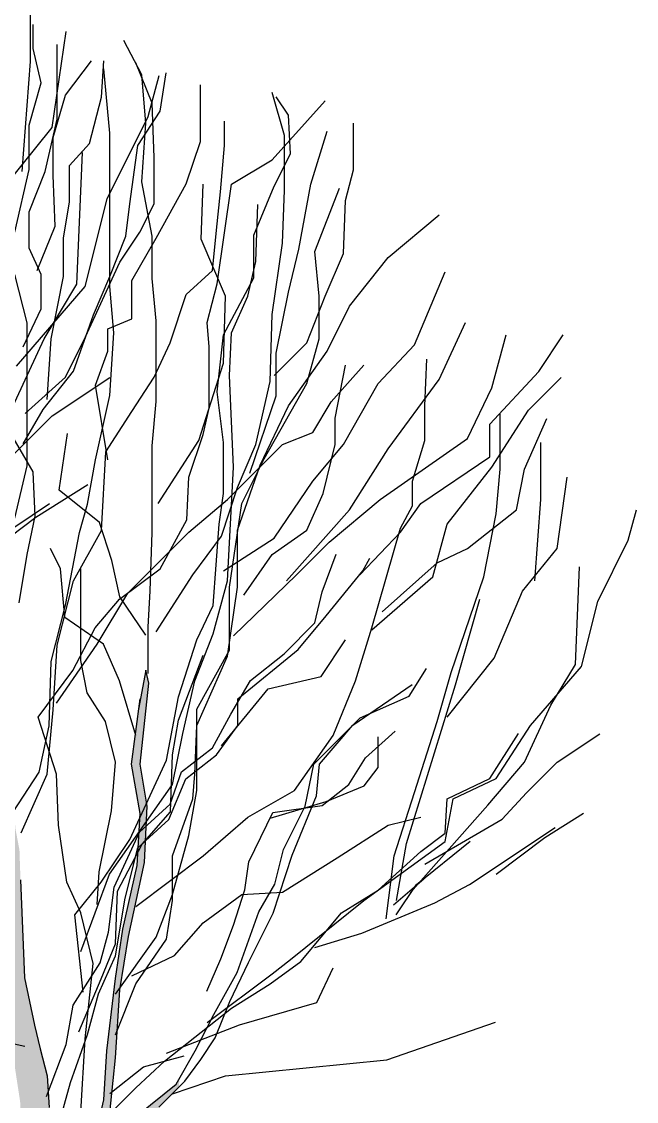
# Model space of a CAD drawing. Header units: metres. Extents: x -6 to 116, y 234 to 267.
# Drawn here: x 112.66 to 116.36, y 243.76 to 250.26 of the extents above; entities that cross this region are included whole.
import ezdxf

# ---------------------------------------------------------------- set-up
doc = ezdxf.new("R2010")
doc.units = ezdxf.units.M
doc.header["$LTSCALE"] = 0.01
doc.layers.add('A_Baum', color=250, linetype='Continuous')
doc.layers.add('A_Schraff_gelände', color=251, linetype='Continuous')

# ---------------------------------------------------------------- blocks, each defined once
blk = doc.blocks.new('baum1')
at = {"layer": 'A_Baum', "linetype": 'Continuous'}
for p, q in [((142.1374, 249.413), (142.1374, 249.7557)), ((142.2354, 249.1193), (142.2966, 249.5476)), ((142.1007, 248.9235), (142.1374, 249.413)), ((142.6641, 249.1682), (142.713, 249.3518)), ((142.4803, 248.8011), (142.6641, 249.1682)), ((142.0272, 248.8623), (142.2354, 249.1193)), ((142.3456, 248.4205), (142.3701, 249.0079)), ((142.3824, 248.4094), (142.4803, 248.8011)), ((142.0762, 248.0545), (142.3824, 248.4094)), ((142.1986, 248.1757), (142.3456, 248.4205)), ((142.0394, 247.833), (142.1986, 248.1757)), ((142.2354, 247.833), (142.4926, 248.0043)), ((142.0517, 247.6494), (142.2354, 247.833)), ((142.1619, 247.3801), (142.3946, 247.527)), ((141.7087, 247.0986), (142.2231, 247.4413)), ((141.868, 247.1598), (142.1619, 247.3801))]:
    blk.add_line(p, q, dxfattribs=at)
blk = doc.blocks.new('baum2')
at = {"layer": 'A_Baum', "linetype": 'Continuous'}
for points in [[(125.7883, 244.2042), (125.7704, 244.4847), (125.7346, 244.9862), (125.7107, 245.3265), (125.7226, 245.5772), (125.7107, 246.0046), (125.6987, 246.1657), (125.6987, 246.4941), (125.6868, 246.6851), (125.645, 246.8463), (125.6091, 246.9896), (125.5494, 247.2731), (125.5255, 247.8641), (125.5195, 248.0432), (125.4956, 248.1685), (125.4777, 248.3715), (125.4717, 248.7297), (125.412, 248.7834), (125.412, 249.0401), (125.4179, 249.2371), (125.3435, 249.0383), (125.3522, 248.855), (125.3702, 248.6819), (125.3761, 248.4073), (125.4288, 248.101), (125.4288, 247.7981), (125.4478, 247.6089), (125.4478, 247.4575), (125.4478, 247.2493), (125.4857, 246.9843), (125.4857, 246.7761), (125.5235, 246.5301), (125.5425, 246.1515), (125.5235, 245.7351), (125.4857, 245.0916), (125.4478, 244.5239), (125.4478, 244.1643), (125.4667, 243.71), (125.4478, 242.6123), (125.412, 242.4814), (125.8242, 242.4814), (125.8361, 242.559), (125.8003, 242.7799), (125.7943, 243.3112)], [(125.9754, 245.7557), (125.9754, 246.0169), (126.0625, 246.2084), (126.3587, 246.4958), (126.4789, 246.6158), (126.4828, 246.6696), (126.4633, 246.6351), (126.2367, 246.4522), (126.049, 246.3328), (126.0973, 246.7918), (126.1235, 247.201), (126.1758, 247.5231), (126.2716, 247.9671), (126.289, 248.3067), (126.2455, 248.5592), (126.2977, 249.0467), (126.2803, 249.1251), (126.2388, 248.9012), (126.1932, 248.5592), (126.2455, 248.2632), (126.228, 247.9497), (126.1409, 247.5666), (126.0973, 247.2706), (126.0451, 246.8353), (126.0276, 246.5393), (125.9754, 246.3216), (125.8621, 246.0343), (125.8621, 245.7818), (125.7407, 245.6038), (125.7221, 245.5942), (125.7226, 245.5772), (125.7107, 245.3265), (125.7313, 245.0327)]]:
    blk.add_hatch(color=253, dxfattribs=at).paths.add_polyline_path(points)
at = {"layer": 'A_Baum', "color": 253, "linetype": 'Continuous'}
for p, q in [((125.6017, 252.8626), (125.6017, 253.0081)), ((126.2569, 252.705), (126.1477, 252.9111)), ((125.6502, 252.6565), (125.6017, 252.8626)), ((125.7473, 252.4383), (125.7473, 252.8869)), ((125.7958, 252.5837), (125.9536, 252.7899)), ((126.0142, 252.5716), (126.0264, 252.7899)), ((126.3175, 252.5352), (126.2205, 252.7777)), ((126.0628, 252.3534), (126.0264, 252.7414)), ((126.3661, 252.4868), (126.4025, 252.7171)), ((125.5774, 252.4019), (125.6502, 252.6565)), ((126.2811, 252.414), (126.2569, 252.705)), ((126.6087, 252.3049), (126.6087, 252.6444)), ((125.723, 252.3291), (125.7958, 252.5837)), ((127.1145, 252.3411), (127.041, 252.5981)), ((125.9414, 252.2928), (126.0142, 252.5716)), ((126.3297, 252.2079), (126.3175, 252.5352)), ((127.041, 252.1942), (127.3594, 252.5491)), ((127.139, 252.4634), (127.0655, 252.5736)), ((126.2326, 252.2806), (126.3661, 252.4868)), ((127.1512, 252.2309), (127.139, 252.4634)), ((125.5774, 252.1352), (125.5774, 252.4019)), ((125.6745, 252.123), (125.7473, 252.4383)), ((126.2569, 252.0624), (126.2811, 252.414)), ((126.7543, 252.2806), (126.7543, 252.4261)), ((127.5309, 252.133), (127.5309, 252.4145)), ((125.723, 252.0988), (125.723, 252.3291)), ((126.0628, 252.0745), (126.0628, 252.3534)), ((127.1145, 252.0106), (127.1145, 252.3411)), ((127.2737, 252.0473), (127.3717, 252.3655)), ((125.8201, 252.1594), (125.9414, 252.2928)), ((126.1841, 251.929), (126.2326, 252.2806)), ((126.5238, 252.0503), (126.6087, 252.3049)), ((126.7301, 252.0018), (126.7543, 252.2806)), ((126.3297, 251.929), (126.3297, 252.2079)), ((126.796, 252.0473), (127.041, 252.1942)), ((127.0532, 252.0351), (127.1512, 252.2309)), ((125.4925, 251.7593), (125.5774, 252.1352)), ((125.5774, 251.8805), (125.6745, 252.123)), ((125.8201, 251.9412), (125.8201, 252.1594)), ((127.4819, 251.9494), (127.5309, 252.133)), ((125.7352, 251.7957), (125.723, 252.0988)), ((126.0628, 251.7351), (126.0628, 252.0745)), ((126.3175, 251.7351), (126.2569, 252.0624)), ((126.3418, 251.7229), (126.5238, 252.0503)), ((126.6123, 251.7169), (126.6246, 252.0473)), ((126.7058, 251.7714), (126.7301, 252.0018)), ((126.7103, 251.4476), (126.796, 252.0473)), ((126.9308, 251.7413), (127.0532, 252.0351)), ((127.1022, 251.6924), (127.1145, 252.0106)), ((127.2002, 251.6557), (127.2737, 252.0473)), ((127.2982, 251.6434), (127.4452, 252.0228)), ((125.7837, 251.7229), (125.8201, 251.9412)), ((126.1598, 251.7351), (126.1841, 251.929)), ((126.2447, 251.7593), (126.3297, 251.929)), ((127.4697, 251.6312), (127.4819, 251.9494)), ((125.5774, 251.6623), (125.5774, 251.8805)), ((126.943, 251.5822), (126.9553, 251.9249)), ((127.7391, 251.6067), (128.0453, 251.8637)), ((125.626, 251.5289), (125.7352, 251.7957)), ((126.0628, 251.432), (126.0628, 251.7351)), ((126.0628, 251.4926), (126.1598, 251.7351)), ((126.1234, 251.5774), (126.2447, 251.7593)), ((126.3175, 251.4804), (126.3175, 251.7351)), ((126.6815, 251.5289), (126.7058, 251.7714)), ((126.9308, 251.4843), (126.9308, 251.7413)), ((125.7837, 251.4926), (125.7837, 251.7229)), ((126.1962, 251.4683), (126.3418, 251.7229)), ((126.7593, 251.3742), (126.6123, 251.7169)), ((127.041, 251.264), (127.1022, 251.6924)), ((125.6502, 251.5047), (125.5774, 251.6623)), ((127.139, 251.3987), (127.2002, 251.6557)), ((127.3227, 251.3742), (127.2982, 251.6434)), ((127.3594, 251.3742), (127.4697, 251.6312)), ((127.5064, 251.313), (127.7391, 251.6067)), ((125.9172, 251.1288), (126.1234, 251.5774)), ((126.894, 251.3742), (126.943, 251.5822)), ((125.5653, 251.2137), (125.4925, 251.5047)), ((125.6502, 251.2986), (125.6502, 251.5047)), ((125.7109, 251.1167), (125.7837, 251.4926)), ((125.9657, 251.2622), (126.0628, 251.4926)), ((126.3418, 251.2258), (126.3175, 251.4804)), ((126.5238, 251.3835), (126.6815, 251.5289)), ((126.747, 251.1416), (126.9308, 251.4843)), ((127.8983, 251.0804), (128.082, 251.521)), ((126.087, 251.1531), (126.0628, 251.432)), ((126.1962, 251.238), (126.1962, 251.4683)), ((126.6491, 251.2151), (126.7103, 251.4476)), ((126.4267, 251.0925), (126.5238, 251.3835)), ((126.747, 250.9703), (126.7593, 251.3742)), ((126.796, 251.1539), (126.894, 251.3742)), ((127.0655, 251.0315), (127.139, 251.3987)), ((127.2492, 251.0927), (127.3594, 251.3742)), ((127.3227, 251.1172), (127.3227, 251.3742)), ((125.541, 251.0682), (125.6502, 251.2986)), ((127.3717, 251.0437), (127.5064, 251.313)), ((125.5653, 250.8864), (125.5653, 251.2137)), ((125.8444, 250.9227), (125.9657, 251.2622)), ((126.0506, 251.1773), (126.1962, 251.238)), ((126.3418, 251.0076), (126.3418, 251.2258)), ((126.6613, 251.0682), (126.6491, 251.2151)), ((127.0287, 250.8601), (127.041, 251.264)), ((128.0453, 250.8724), (128.2045, 251.2151)), ((126.0506, 251.044), (126.0506, 251.1773)), ((126.0628, 250.7772), (126.087, 251.1531)), ((126.7838, 250.8969), (126.796, 251.1539)), ((125.6866, 250.753), (125.7109, 251.1167)), ((125.7958, 250.8864), (125.9172, 251.1288)), ((126.3297, 250.8864), (126.4267, 251.0925)), ((126.7103, 250.7989), (126.747, 251.1416)), ((127.0532, 250.8969), (127.2492, 251.0927)), ((127.2492, 250.8479), (127.3227, 251.1172)), ((128.3637, 250.8234), (128.4495, 251.1416)), ((128.6454, 250.9213), (128.7924, 251.1416)), ((125.9778, 250.8379), (126.0506, 251.044)), ((126.6613, 250.701), (126.6613, 251.0682)), ((127.0655, 250.7745), (127.0655, 251.0315)), ((127.139, 250.7133), (127.3717, 251.0437)), ((127.6779, 250.8479), (127.8983, 251.0804)), ((126.3418, 250.7409), (126.3418, 251.0076)), ((126.6001, 250.5052), (126.747, 250.9703)), ((127.3962, 250.7377), (127.5921, 250.958)), ((127.4207, 250.6398), (127.4819, 250.958)), ((127.9596, 250.7133), (127.9718, 250.9948)), ((125.6624, 250.6924), (125.8444, 250.9227)), ((126.8083, 250.3461), (126.7838, 250.8969)), ((128.3515, 250.6031), (128.6454, 250.9213)), ((125.5532, 250.6681), (125.7958, 250.8864)), ((125.5653, 250.6075), (125.5653, 250.8864)), ((126.0506, 250.3893), (125.9778, 250.8379)), ((126.1962, 250.6803), (126.3297, 250.8864)), ((126.943, 250.4807), (127.0287, 250.8601)), ((126.992, 250.3951), (127.2492, 250.8479)), ((127.4697, 250.4807), (127.6779, 250.8479)), ((127.7391, 250.4563), (128.0453, 250.8724)), ((128.2168, 250.5174), (128.3637, 250.8234)), ((128.5842, 250.6888), (128.7802, 250.8846)), ((125.9778, 250.3893), (126.0628, 250.7772)), ((126.747, 250.493), (126.7103, 250.7989)), ((126.9063, 250.3094), (127.0655, 250.7745)), ((126.3175, 250.4741), (126.3418, 250.7409)), ((126.6246, 250.5419), (126.6613, 250.701)), ((126.9675, 250.3583), (127.139, 250.7133)), ((127.2859, 250.5542), (127.3962, 250.7377)), ((127.9596, 250.5052), (127.9596, 250.7133)), ((125.541, 250.4863), (125.6624, 250.6924)), ((126.0385, 250.4378), (126.1962, 250.6803)), ((127.4207, 250.4807), (127.4207, 250.6398)), ((128.3637, 250.3461), (128.5842, 250.6888)), ((128.4127, 250.3339), (128.4127, 250.6643)), ((128.5597, 250.3327), (128.6944, 250.6386)), ((125.5653, 250.3529), (125.5653, 250.6075)), ((128.3515, 250.4073), (128.3515, 250.6031)), ((125.6017, 250.3165), (125.4682, 250.5469)), ((125.7594, 250.2074), (125.808, 250.5469)), ((126.3551, 250.1258), (126.6001, 250.5052)), ((126.5388, 250.2849), (126.6246, 250.5419)), ((127.1022, 250.4807), (127.2859, 250.5542)), ((127.6901, 250.1503), (128.2168, 250.5174)), ((127.8861, 250.2604), (127.9596, 250.5052)), ((126.0142, 249.9649), (126.0385, 250.4378)), ((126.3175, 250.3044), (126.3175, 250.4741)), ((126.747, 250.187), (126.747, 250.493)), ((126.7715, 250.1503), (127.1022, 250.4807)), ((126.8328, 250.2237), (126.943, 250.4807)), ((127.2859, 250.2604), (127.4697, 250.4807)), ((127.3472, 250.187), (127.4207, 250.4807)), ((127.5064, 250.0891), (127.7391, 250.4563)), ((128.6577, 250.1503), (128.6577, 250.493)), ((125.9293, 250.1225), (125.9778, 250.3893)), ((126.8573, 250.1258), (126.992, 250.3951)), ((127.9351, 250.1258), (128.3515, 250.4073)), ((125.4925, 250.0377), (125.5653, 250.3529)), ((125.6138, 250.0498), (125.6017, 250.3165)), ((126.3175, 250.1468), (126.3175, 250.3044)), ((126.7715, 249.6607), (126.8083, 250.3461)), ((126.8328, 249.9667), (126.9675, 250.3583)), ((128.0943, 250.0034), (128.3637, 250.3461)), ((128.3882, 250.0646), (128.4127, 250.3339)), ((128.5107, 250.0879), (128.5597, 250.3327)), ((126.5266, 250.0279), (126.5388, 250.2849)), ((127.0532, 249.9177), (127.2859, 250.2604)), ((127.8861, 250.1136), (127.8861, 250.2604)), ((128.7557, 249.8565), (128.8169, 250.2849)), ((126.0021, 250.0134), (125.7594, 250.2074)), ((126.7225, 250.0034), (126.747, 250.187)), ((126.7348, 249.93), (126.8328, 250.2237)), ((127.2492, 249.9667), (127.3472, 250.187)), ((125.8808, 249.9528), (125.9293, 250.1225)), ((126.3175, 249.9528), (126.3175, 250.1468)), ((126.5388, 249.9545), (126.7715, 250.1503)), ((126.7838, 249.624), (126.8573, 250.1258)), ((127.3839, 249.8933), (127.6901, 250.1503)), ((127.8126, 249.9545), (127.9351, 250.1258)), ((127.8126, 249.9789), (127.8861, 250.1136)), ((128.6209, 249.6607), (128.6577, 250.1503)), ((125.5653, 249.8194), (125.6138, 250.0498)), ((127.1267, 249.6607), (127.5064, 250.0891)), ((128.2168, 249.8553), (128.5107, 250.0879)), ((128.3147, 249.6852), (128.3882, 250.0646)), ((129.1843, 249.9055), (129.2333, 250.0891)), ((126.0749, 249.7831), (126.0021, 250.0134)), ((126.3674, 249.7342), (126.5266, 250.0279)), ((126.6858, 249.5139), (126.7225, 250.0034)), ((127.6411, 249.3792), (127.8126, 249.9789)), ((128.0086, 249.6852), (128.0943, 250.0034)), ((125.7958, 249.5163), (125.8808, 249.9528)), ((125.8444, 249.6618), (126.0142, 249.9649)), ((126.1714, 249.5873), (126.5388, 249.9545)), ((126.3054, 249.6012), (126.3175, 249.9528)), ((126.5633, 249.6974), (126.7348, 249.93)), ((126.747, 249.7219), (127.0532, 249.9177)), ((126.8328, 249.624), (126.8328, 249.9667)), ((127.041, 249.8198), (127.2492, 249.9667)), ((127.5676, 249.6974), (127.8126, 249.9545)), ((125.7672, 249.7342), (125.706, 249.8565)), ((127.188, 249.6974), (127.3839, 249.8933)), ((128.0331, 249.7697), (128.2168, 249.8553)), ((128.5475, 249.5995), (128.7557, 249.8565)), ((129.0006, 249.5383), (129.1843, 249.9055)), ((125.5168, 249.5285), (125.5653, 249.8194)), ((126.8695, 249.575), (127.041, 249.8198)), ((127.3407, 249.5947), (127.4253, 249.8229)), ((127.5859, 249.7215), (127.6282, 249.7975)), ((125.7917, 249.4404), (125.7672, 249.7342)), ((125.8897, 249.4282), (125.8897, 249.7342)), ((126.1234, 249.5648), (126.0749, 249.7831)), ((126.1224, 249.5506), (126.3674, 249.7342)), ((127.366, 249.451), (127.5859, 249.7215)), ((127.7024, 249.4759), (128.0331, 249.7697)), ((128.8659, 249.1577), (128.8904, 249.7452)), ((125.7473, 249.2738), (125.8444, 249.6618)), ((126.3429, 249.3547), (126.5633, 249.6974)), ((126.6858, 249.3425), (126.7715, 249.6607)), ((126.8083, 249.3303), (127.188, 249.6974)), ((127.6411, 249.367), (128.0086, 249.6852)), ((128.1188, 249.11), (128.3147, 249.6852)), ((126.2933, 249.383), (126.3054, 249.6012)), ((126.7715, 249.2079), (126.8328, 249.624)), ((126.7838, 249.2446), (126.7838, 249.624)), ((127.2984, 249.4087), (127.3407, 249.5947)), ((128.376, 249.1956), (128.5475, 249.5995)), ((125.9754, 249.3792), (126.1224, 249.5506)), ((125.9877, 249.2813), (126.1714, 249.5873)), ((126.2811, 249.3345), (126.1234, 249.5648)), ((128.1433, 249.0365), (128.2903, 249.5506)), ((128.9026, 249.1467), (129.0006, 249.5383)), ((125.7109, 249.1769), (125.7958, 249.5163)), ((126.5878, 249.3058), (126.6858, 249.5139)), ((126.0244, 249.2813), (125.7917, 249.4404)), ((125.8897, 249.1834), (125.8897, 249.4282)), ((127.1123, 249.2228), (127.2984, 249.4087)), ((127.1969, 249.2482), (127.366, 249.451)), ((125.8407, 249.1222), (125.9754, 249.3792)), ((126.2933, 249.1041), (126.2933, 249.383)), ((126.5756, 249.061), (126.6858, 249.3425)), ((127.5431, 249.061), (127.6411, 249.3792)), ((125.723, 248.8859), (125.7473, 249.2738)), ((125.7427, 248.9264), (125.9877, 249.2813)), ((126.1224, 249.061), (126.0244, 249.2813)), ((126.4776, 248.9631), (126.5878, 249.3058)), ((127.3349, 249.0855), (127.4819, 249.3058)), ((126.4776, 248.8236), (126.6246, 249.2153)), ((126.5878, 248.8897), (126.7838, 249.2446)), ((126.5878, 248.7918), (126.7715, 249.2079)), ((126.8332, 248.9524), (127.1969, 249.2482)), ((126.9093, 249.0622), (127.1123, 249.2228)), ((125.6988, 248.7889), (125.7109, 249.1769)), ((125.9264, 248.9876), (125.8897, 249.1834)), ((128.0943, 248.8407), (128.376, 249.1956)), ((128.5964, 248.7918), (128.9026, 249.1467)), ((128.7189, 248.9129), (128.8659, 249.1577)), ((125.6325, 248.8407), (125.8407, 249.1222)), ((126.2803, 249.1251), (126.2367, 248.89)), ((126.2977, 249.0467), (126.2803, 249.1251)), ((127.0165, 249.0121), (127.3349, 249.0855)), ((127.866, 248.9684), (127.9706, 249.1338)), ((128.0331, 248.8162), (128.1188, 249.11)), ((126.2204, 248.7306), (126.1224, 249.061)), ((126.2455, 248.5592), (126.2977, 249.0467)), ((126.5021, 248.7428), (126.5756, 249.061)), ((126.7348, 248.6694), (127.0165, 249.0121)), ((126.7909, 248.8594), (126.9093, 249.0622)), ((127.4084, 248.7306), (127.5431, 249.061)), ((127.5262, 248.7942), (127.8834, 249.038)), ((127.8493, 248.0819), (128.1433, 249.0365)), ((126.0367, 248.8162), (125.9264, 248.9876)), ((126.1932, 248.5592), (126.2455, 248.951)), ((126.4041, 248.5837), (126.4776, 248.9631)), ((126.8332, 248.7918), (126.8332, 248.9524)), ((127.5698, 248.8378), (127.866, 248.9684)), ((125.6866, 248.4979), (125.723, 248.8859)), ((126.5878, 248.6694), (126.5878, 248.8897)), ((128.5597, 248.5702), (128.7189, 248.9129)), ((125.7427, 248.498), (125.6325, 248.8407)), ((126.0979, 248.5715), (126.0367, 248.8162)), ((126.4409, 248.6156), (126.4776, 248.8236)), ((126.681, 248.6565), (126.7909, 248.8594)), ((127.291, 248.5592), (127.5698, 248.8378)), ((127.8983, 248.3879), (128.0331, 248.8162)), ((125.6381, 248.51), (125.6988, 248.7889)), ((126.5756, 248.498), (126.5878, 248.7918)), ((126.7063, 248.6143), (126.8332, 248.7918)), ((127.3258, 248.5592), (127.5262, 248.7942)), ((127.6029, 248.5974), (127.7805, 248.758)), ((128.3882, 248.4735), (128.5964, 248.7918)), ((126.4409, 248.4368), (126.5021, 248.7428)), ((127.1757, 248.4001), (127.4084, 248.7306)), ((127.679, 248.5382), (127.679, 248.7242)), ((128.3515, 248.4735), (128.523, 248.7428)), ((128.7557, 248.5702), (129.0129, 248.7416)), ((126.4286, 248.2729), (126.4409, 248.6156)), ((126.4949, 248.5129), (126.681, 248.6565)), ((126.5878, 248.4001), (126.5878, 248.6694)), ((126.0734, 248.2777), (126.0979, 248.5715)), ((126.1837, 248.1064), (126.4041, 248.5837)), ((126.2455, 248.2632), (126.1932, 248.5592)), ((126.289, 248.3067), (126.2455, 248.5592)), ((126.5203, 248.4706), (126.7063, 248.6143)), ((127.2387, 248.3067), (127.291, 248.5592)), ((127.3084, 248.3676), (127.3258, 248.5592)), ((127.5014, 248.4368), (127.6029, 248.5974)), ((128.3392, 248.3132), (128.5597, 248.5702)), ((128.5719, 248.3867), (128.7557, 248.5702)), ((125.4804, 248.2675), (125.6381, 248.51)), ((125.5289, 248.1463), (125.6866, 248.4979)), ((125.755, 248.192), (125.7427, 248.498)), ((126.4272, 248.3185), (126.4949, 248.5129)), ((126.5633, 248.3512), (126.5756, 248.498)), ((127.5944, 248.4283), (127.679, 248.5382)), ((126.0612, 247.8983), (126.4409, 248.4368)), ((126.4188, 248.2255), (126.5203, 248.4706)), ((127.3407, 248.31), (127.5014, 248.4368)), ((127.366, 248.3354), (127.5944, 248.4283)), ((128.0943, 248.3512), (128.3515, 248.4735)), ((128.131, 248.3512), (128.3882, 248.4735)), ((126.5388, 248.1309), (126.5878, 248.4001)), ((126.894, 248.241), (127.1757, 248.4001)), ((127.1603, 248.0107), (127.3084, 248.3676)), ((127.7759, 248.0085), (127.8983, 248.3879)), ((128.425, 248.2276), (128.5719, 248.3867)), ((126.2412, 248.1494), (126.4272, 248.3185)), ((126.2716, 247.9671), (126.289, 248.3067)), ((126.4409, 248.0085), (126.5633, 248.3512)), ((127.0277, 248.234), (127.366, 248.3354)), ((127.0447, 248.2678), (127.3407, 248.31)), ((127.108, 248.0455), (127.2387, 248.3067)), ((127.8738, 247.787), (128.3392, 248.3132)), ((128.082, 248.0941), (128.131, 248.3512)), ((128.082, 248.1431), (128.0943, 248.3512)), ((125.9999, 247.9106), (126.0734, 248.2777)), ((126.228, 247.9497), (126.2455, 248.2632)), ((126.2327, 248.0565), (126.4188, 248.2255)), ((126.2571, 248.0771), (126.4286, 248.2729)), ((126.6246, 248.0085), (126.894, 248.241)), ((126.9009, 247.972), (127.0447, 248.2678)), ((127.7391, 248.192), (127.9351, 248.241)), ((127.9596, 247.9583), (128.425, 248.2276)), ((128.6822, 248.1174), (128.9149, 248.2643)), ((125.804, 247.8494), (125.755, 248.192)), ((127.4329, 247.9962), (127.7391, 248.192)), ((128.229, 247.8359), (128.7434, 248.1786)), ((126.0122, 247.8494), (126.1837, 248.1064)), ((126.0889, 247.8198), (126.2412, 248.1494)), ((126.4409, 247.7759), (126.5388, 248.1309)), ((127.9096, 247.8348), (128.2319, 248.096)), ((127.9351, 248.0329), (128.082, 248.1431)), ((128.3882, 247.8971), (128.6822, 248.1174)), ((126.1102, 247.7956), (126.2571, 248.0771)), ((126.1566, 247.7522), (126.2327, 248.0565)), ((127.0557, 247.8365), (127.108, 248.0455)), ((127.5921, 247.7392), (128.082, 248.0941)), ((127.6779, 247.8004), (127.9351, 248.0329)), ((127.7881, 247.7392), (127.8493, 248.0819)), ((126.1758, 247.5231), (126.2716, 247.9671)), ((126.2204, 247.7025), (126.6246, 248.0085)), ((126.4409, 247.7392), (126.4409, 248.0085)), ((126.8755, 247.8029), (126.9009, 247.972)), ((127.047, 247.6624), (127.1603, 248.0107)), ((127.1022, 247.7882), (127.4329, 247.9962)), ((127.7269, 247.6291), (127.7759, 248.0085)), ((125.9877, 247.7147), (125.9999, 247.9106)), ((126.1409, 247.5666), (126.228, 247.9497)), ((125.5255, 247.8641), (125.5494, 247.2731)), ((125.8897, 247.6658), (125.804, 247.8494)), ((125.853, 247.6535), (126.0122, 247.8494)), ((125.8897, 247.4332), (126.0612, 247.8983)), ((126.9599, 247.6711), (127.0557, 247.8365)), ((127.7702, 247.7129), (127.9531, 247.8696)), ((128.0208, 247.7258), (128.229, 247.8359)), ((126.0551, 247.5494), (126.0889, 247.8198)), ((126.0979, 247.4774), (126.1102, 247.7956)), ((126.3429, 247.5189), (126.4409, 247.7759)), ((126.6246, 247.6046), (126.8573, 247.7759)), ((126.8078, 247.5916), (126.8755, 247.8029)), ((126.8573, 247.7759), (127.1022, 247.7882)), ((127.4574, 247.6658), (127.6779, 247.8004)), ((127.7876, 247.652), (127.9096, 247.8348)), ((126.0974, 247.4057), (126.1566, 247.7522)), ((126.4041, 247.5067), (126.4409, 247.7392)), ((127.1512, 247.3843), (127.5921, 247.7392)), ((127.5799, 247.5422), (128.0208, 247.7258)), ((125.902, 247.1885), (125.853, 247.6535)), ((125.9632, 247.3598), (125.8897, 247.6658)), ((126.8292, 247.3054), (126.9599, 247.6711)), ((126.8989, 247.3664), (127.047, 247.6624)), ((127.2125, 247.372), (127.4574, 247.6658)), ((126.4531, 247.4088), (126.6246, 247.6046)), ((126.7317, 247.3888), (126.8078, 247.5916)), ((126.0044, 247.3634), (126.0551, 247.5494)), ((126.0973, 247.2706), (126.1409, 247.5666)), ((126.0979, 247.1762), (126.3429, 247.5189)), ((126.1235, 247.201), (126.1758, 247.5231)), ((127.2982, 247.4565), (127.5799, 247.5422)), ((126.0122, 247.2681), (126.0979, 247.4774)), ((126.2204, 247.2374), (126.4041, 247.5067)), ((125.9959, 247.1775), (126.0974, 247.4057)), ((126.1959, 247.2864), (126.4531, 247.4088)), ((126.6471, 247.1944), (126.7317, 247.3888)), ((127.041, 247.2986), (127.1512, 247.3843)), ((125.8437, 247.1099), (126.0044, 247.3634)), ((125.9142, 246.907), (125.9632, 247.3598)), ((126.7856, 247.1313), (126.8989, 247.3664)), ((127.0287, 247.2374), (127.2125, 247.372)), ((127.3104, 247.1261), (127.4084, 247.3341)), ((125.5494, 247.2731), (125.6091, 246.9896)), ((125.8775, 246.9499), (126.0122, 247.2681)), ((126.0451, 246.8353), (126.0973, 247.2706)), ((126.6491, 247.0049), (127.041, 247.2986)), ((126.6898, 247.053), (126.8292, 247.3054)), ((126.0973, 246.7918), (126.1235, 247.201)), ((126.0979, 246.9314), (126.2204, 247.2374)), ((126.796, 247.0905), (127.0287, 247.2374)), ((125.9282, 246.9324), (125.9959, 247.1775)), ((126.6985, 246.9137), (126.7856, 247.1313)), ((126.845, 246.9914), (127.3104, 247.1261)), ((125.8014, 246.8732), (125.8437, 247.1099)), ((126.3919, 246.7723), (126.796, 247.0905)), ((126.4041, 246.8201), (126.845, 246.9914)), ((126.5765, 246.8353), (126.6898, 247.053)), ((125.6091, 246.9896), (125.645, 246.8463)), ((125.8267, 246.645), (125.9282, 246.9324)), ((125.5519, 246.8599), (125.3828, 246.8983)), ((125.683, 246.5605), (125.8014, 246.8732)), ((125.8897, 246.4664), (125.9142, 246.907)), ((126.6114, 246.7831), (126.6985, 246.9137)), ((125.645, 246.8463), (125.6868, 246.6851)), ((126.0276, 246.5393), (126.0451, 246.8353)), ((126.2665, 246.738), (126.5118, 246.8056)), ((126.4633, 246.6351), (126.5765, 246.8353)), ((126.0451, 246.2955), (126.0973, 246.7918)), ((126.0636, 246.5774), (126.2665, 246.738)), ((126.2204, 246.6132), (126.3919, 246.7723)), ((126.5155, 246.6525), (126.6114, 246.7831)), ((125.6868, 246.6851), (125.6987, 246.4941)), ((126.4409, 246.5753), (126.7593, 246.6854)), ((125.6914, 246.1633), (125.8267, 246.645)), ((126.0489, 246.4419), (126.2204, 246.6132)), ((126.2367, 246.4522), (126.4633, 246.6351)), ((126.3587, 246.4958), (126.5155, 246.6525)), ((125.9754, 246.3216), (126.0276, 246.5393))]:
    blk.add_line(p, q, dxfattribs=at)
at = {"layer": 'A_Baum', "color": 253, "ltscale": 0.04}
for p, q in [((127.7302, 246.7805), (128.3841, 247.0066)), ((126.7593, 246.6854), (127.7302, 246.7805))]:
    blk.add_line(p, q, dxfattribs=at)

msp = doc.modelspace()

# ---------------------------------------------------------------- block references
at = {"layer": 'A_Baum', "xscale": 1.348178505033682, "yscale": 1.348178505033682, "zscale": 1.348178505033682}
msp.add_blockref('baum1', (-78.9155, -86.2365), dxfattribs=at)
at = {"layer": 'A_Schraff_gelände'}
msp.add_blockref('baum2', (-12.874, -2.7677), dxfattribs=at)

doc.saveas('drawing.dxf')
